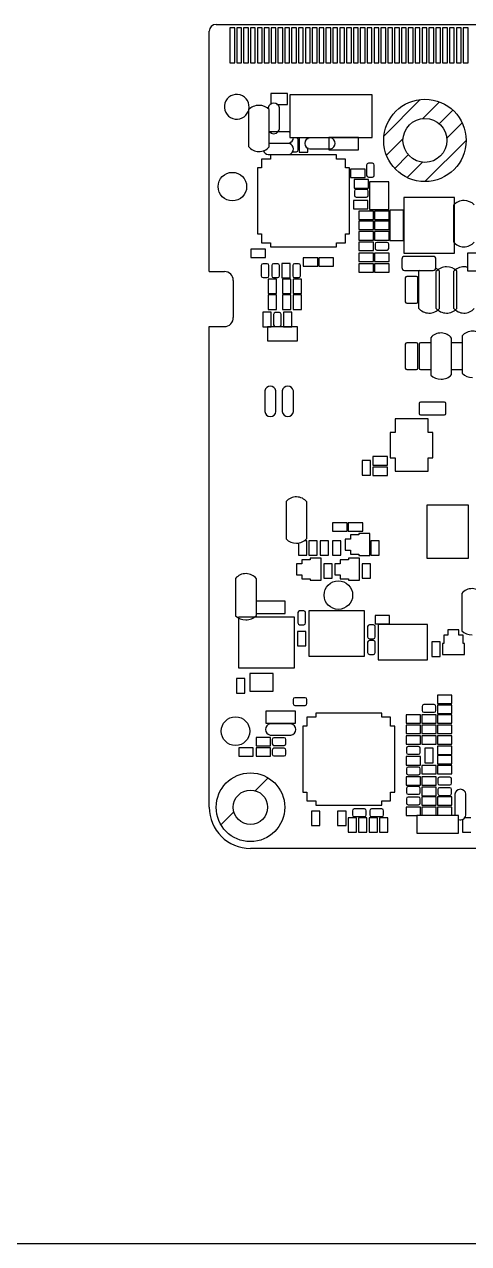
# Model space of a CAD drawing. Header units: millimetres. Extents: x 0 to 404, y 102 to 364.
# Drawn here: x 171.1 to 203.4, y 102.5 to 191.3 of the extents above; entities that cross this region are included whole.
import ezdxf

# ---------------------------------------------------------------- set-up
doc = ezdxf.new("R2010")
doc.units = ezdxf.units.MM
doc.header["$LTSCALE"] = 30.734
doc.layers.get('0').update_dxf_attribs({"linetype": 'CONTINUOUS'})
for name, color, linetype in [('02___PRT_ALL_AXES', 7, 'CONTINUOUS'), ('03___PRT_ALL_CURVES', 7, 'CONTINUOUS'), ('ECAD_C0402', 7, 'CONTINUOUS'), ('ECAD_C0603', 7, 'CONTINUOUS'), ('ECAD_CAP3528_20', 7, 'CONTINUOUS'), ('ECAD_FB0603', 7, 'CONTINUOUS'), ('ECAD_FIDUCIAL_MARK', 7, 'CONTINUOUS'), ('ECAD_QFN56_6X6_P0D35_H0D8', 7, 'CONTINUOUS'), ('ECAD_R0402', 7, 'CONTINUOUS'), ('ECAD_R0603', 7, 'CONTINUOUS'), ('ECAD_SMC0201', 7, 'CONTINUOUS'), ('ECAD_SMC0402', 7, 'CONTINUOUS'), ('ECAD_SMC0402-10UF', 7, 'CONTINUOUS'), ('ECAD_SMC0603', 7, 'CONTINUOUS'), ('ECAD_SMCR_P6X1P0_P40H', 7, 'CONTINUOUS'), ('ECAD_SMR0201', 7, 'CONTINUOUS'), ('ECAD_SMY_4P_3D2X2D5_PAD48X60_0D', 7, 'CONTINUOUS'), ('ECAD_SOD523', 7, 'CONTINUOUS'), ('ECAD_SOD923-25-CDZ6', 7, 'CONTINUOUS'), ('ECAD_SOT23-5', 7, 'CONTINUOUS'), ('ECAD_SOT23_123', 7, 'CONTINUOUS'), ('ECAD_SOT23_5_1P25H', 7, 'CONTINUOUS'), ('ECAD_SOT23_GDS', 7, 'CONTINUOUS'), ('ECAD_SOT353-5-0D65', 7, 'CONTINUOUS'), ('ECAD_SOT563_0D5_1D6X1D2_H0D6', 7, 'CONTINUOUS'), ('ECAD_SOT723', 7, 'CONTINUOUS')]:
    doc.layers.add(name, color=color, linetype=linetype)

msp = doc.modelspace()

# ---------------------------------------------------------------- linework, layer by layer
at = {"color": 7, "linetype": 'Continuous'}
for p, q in [((185.041, 191.273), (222.091, 191.273)), ((186.041, 191.023), (186.041, 188.473)), ((186.391, 191.023), (186.041, 191.023)), ((186.391, 188.473), (186.391, 191.023)), ((186.541, 191.023), (186.541, 188.473)), ((186.891, 191.023), (186.541, 191.023)), ((186.891, 188.473), (186.891, 191.023)), ((187.041, 191.023), (187.041, 188.473)), ((187.391, 191.023), (187.041, 191.023)), ((187.391, 188.473), (187.391, 191.023)), ((187.541, 191.023), (187.541, 188.473)), ((187.891, 191.023), (187.541, 191.023)), ((187.891, 188.473), (187.891, 191.023)), ((188.041, 191.023), (188.041, 188.473)), ((188.391, 191.023), (188.041, 191.023)), ((188.391, 188.473), (188.391, 191.023)), ((188.541, 191.023), (188.541, 188.473)), ((188.891, 191.023), (188.541, 191.023)), ((188.891, 188.473), (188.891, 191.023)), ((189.041, 191.023), (189.041, 188.473)), ((189.391, 191.023), (189.041, 191.023)), ((189.391, 188.473), (189.391, 191.023)), ((189.541, 191.023), (189.541, 188.473)), ((189.891, 191.023), (189.541, 191.023)), ((189.891, 188.473), (189.891, 191.023)), ((190.041, 191.023), (190.041, 188.473)), ((190.391, 191.023), (190.041, 191.023)), ((190.391, 188.473), (190.391, 191.023)), ((190.541, 191.023), (190.541, 188.473)), ((190.891, 191.023), (190.541, 191.023)), ((190.891, 188.473), (190.891, 191.023)), ((191.041, 191.023), (191.041, 188.473)), ((191.391, 191.023), (191.041, 191.023)), ((191.391, 188.473), (191.391, 191.023)), ((191.541, 191.023), (191.541, 188.473)), ((191.891, 191.023), (191.541, 191.023)), ((191.891, 188.473), (191.891, 191.023)), ((192.041, 191.023), (192.041, 188.473)), ((192.391, 191.023), (192.041, 191.023)), ((192.391, 188.473), (192.391, 191.023)), ((192.541, 191.023), (192.541, 188.473)), ((192.891, 191.023), (192.541, 191.023)), ((192.891, 188.473), (192.891, 191.023)), ((193.041, 191.023), (193.041, 188.473)), ((193.391, 191.023), (193.041, 191.023)), ((193.391, 188.473), (193.391, 191.023)), ((193.541, 191.023), (193.541, 188.473)), ((193.891, 191.023), (193.541, 191.023)), ((193.891, 188.473), (193.891, 191.023)), ((194.041, 191.023), (194.041, 188.473)), ((194.391, 191.023), (194.041, 191.023)), ((194.391, 188.473), (194.391, 191.023)), ((194.541, 191.023), (194.541, 188.473)), ((194.891, 191.023), (194.541, 191.023)), ((194.891, 188.473), (194.891, 191.023)), ((195.041, 191.023), (195.041, 188.473)), ((195.391, 191.023), (195.041, 191.023)), ((195.391, 188.473), (195.391, 191.023)), ((195.541, 191.023), (195.541, 188.473)), ((195.891, 191.023), (195.541, 191.023)), ((195.891, 188.473), (195.891, 191.023)), ((196.041, 191.023), (196.041, 188.473)), ((196.391, 191.023), (196.041, 191.023)), ((196.391, 188.473), (196.391, 191.023)), ((196.541, 191.023), (196.541, 188.473)), ((196.891, 191.023), (196.541, 191.023)), ((196.891, 188.473), (196.891, 191.023)), ((197.041, 191.023), (197.041, 188.473)), ((197.391, 191.023), (197.041, 191.023)), ((197.391, 188.473), (197.391, 191.023)), ((197.541, 191.023), (197.541, 188.473)), ((197.891, 191.023), (197.541, 191.023)), ((197.891, 188.473), (197.891, 191.023)), ((198.041, 191.023), (198.041, 188.473)), ((198.391, 191.023), (198.041, 191.023)), ((198.391, 188.473), (198.391, 191.023)), ((198.541, 191.023), (198.541, 188.473)), ((198.891, 191.023), (198.541, 191.023)), ((198.891, 188.473), (198.891, 191.023)), ((199.041, 191.023), (199.041, 188.473)), ((199.391, 191.023), (199.041, 191.023)), ((199.391, 188.473), (199.391, 191.023)), ((199.541, 191.023), (199.541, 188.473)), ((199.891, 191.023), (199.541, 191.023)), ((199.891, 188.473), (199.891, 191.023)), ((200.041, 191.023), (200.041, 188.473)), ((200.391, 191.023), (200.041, 191.023)), ((200.391, 188.473), (200.391, 191.023)), ((200.541, 191.023), (200.541, 188.473)), ((200.891, 191.023), (200.541, 191.023)), ((200.891, 188.473), (200.891, 191.023)), ((201.041, 191.023), (201.041, 188.473)), ((201.391, 191.023), (201.041, 191.023)), ((201.391, 188.473), (201.391, 191.023)), ((201.541, 191.023), (201.541, 188.473)), ((201.891, 191.023), (201.541, 191.023)), ((201.891, 188.473), (201.891, 191.023)), ((202.041, 191.023), (202.041, 188.473)), ((202.391, 191.023), (202.041, 191.023)), ((202.391, 188.473), (202.391, 191.023)), ((202.541, 191.023), (202.541, 188.473)), ((202.891, 191.023), (202.541, 191.023)), ((202.891, 188.473), (202.891, 191.023)), ((203.041, 191.023), (203.041, 188.473)), ((203.391, 191.023), (203.041, 191.023)), ((203.391, 188.473), (203.391, 191.023)), ((184.541, 173.273), (184.541, 190.773)), ((186.041, 188.473), (186.391, 188.473)), ((186.541, 188.473), (186.891, 188.473)), ((187.041, 188.473), (187.391, 188.473)), ((187.541, 188.473), (187.891, 188.473)), ((188.041, 188.473), (188.391, 188.473)), ((188.541, 188.473), (188.891, 188.473)), ((189.041, 188.473), (189.391, 188.473)), ((189.541, 188.473), (189.891, 188.473)), ((190.041, 188.473), (190.391, 188.473)), ((190.541, 188.473), (190.891, 188.473)), ((191.041, 188.473), (191.391, 188.473)), ((191.541, 188.473), (191.891, 188.473)), ((192.041, 188.473), (192.391, 188.473)), ((192.541, 188.473), (192.891, 188.473)), ((193.041, 188.473), (193.391, 188.473)), ((193.541, 188.473), (193.891, 188.473)), ((194.041, 188.473), (194.391, 188.473)), ((194.541, 188.473), (194.891, 188.473)), ((195.041, 188.473), (195.391, 188.473)), ((195.541, 188.473), (195.891, 188.473)), ((196.041, 188.473), (196.391, 188.473)), ((196.541, 188.473), (196.891, 188.473)), ((197.041, 188.473), (197.391, 188.473)), ((197.541, 188.473), (197.891, 188.473)), ((198.041, 188.473), (198.391, 188.473)), ((198.541, 188.473), (198.891, 188.473)), ((199.041, 188.473), (199.391, 188.473)), ((199.541, 188.473), (199.891, 188.473)), ((200.041, 188.473), (200.391, 188.473)), ((200.541, 188.473), (200.891, 188.473)), ((201.041, 188.473), (201.391, 188.473)), ((201.541, 188.473), (201.891, 188.473)), ((202.041, 188.473), (202.391, 188.473)), ((202.541, 188.473), (202.891, 188.473)), ((203.041, 188.473), (203.391, 188.473)), ((184.541, 173.273), (185.641, 173.273)), ((186.291, 172.63), (186.291, 169.93)), ((184.541, 134.273), (184.541, 169.273)), ((184.541, 169.273), (185.641, 169.273)), ((251.141, 131.273), (187.541, 131.273)), ((0, 102.498), (403.732, 102.498))]:
    msp.add_line(p, q, dxfattribs=at)
at = {"color": 2, "linetype": 'Continuous'}
for p, q in [((187.875, 135.477), (188.819, 136.422)), ((185.393, 132.995), (186.337, 133.939))]:
    msp.add_line(p, q, dxfattribs=at)
at = {"linetype": 'Continuous'}
for radius in [2.5, 1.25]:
    msp.add_circle((187.541, 134.273), radius, dxfattribs=at)
at = {"color": 7, "linetype": 'Continuous'}
for centre, radius, start, end in [((185.041, 190.773), 0.5, 90, 180), ((185.641, 172.623), 0.65, 0.64243, 90), ((185.641, 169.923), 0.65, 270, 0.64243), ((187.541, 134.273), 3, 180, 270)]:
    msp.add_arc(centre, radius, start, end, dxfattribs=at)
at = {"layer": '02___PRT_ALL_AXES', "color": 7, "linetype": 'Continuous'}
msp.add_circle((200.251, 182.823), 1.6, dxfattribs=at)
at = {"layer": '02___PRT_ALL_AXES', "linetype": 'Continuous'}
msp.add_circle((187.541, 134.273), 1.25, dxfattribs=at)
at = {"layer": '02___PRT_ALL_AXES', "color": 7, "linetype": 'Continuous'}
msp.add_arc((186.541, 185.273), 0.9, 345.93055, 340, dxfattribs=at)
at = {"layer": '03___PRT_ALL_CURVES', "color": 2, "linetype": 'Continuous'}
for p, q in [((197.271, 183.164), (199.91, 185.803)), ((200.103, 184.416), (201.315, 185.628)), ((201.299, 184.032), (202.291, 185.023)), ((201.842, 182.994), (202.96, 184.112)), ((197.446, 181.759), (198.658, 182.971)), ((200.251, 179.823), (203.251, 182.823)), ((198.051, 180.783), (199.042, 181.775)), ((198.962, 180.114), (200.08, 181.232))]:
    msp.add_line(p, q, dxfattribs=at)
at = {"layer": '03___PRT_ALL_CURVES', "color": 40, "linetype": 'Continuous'}
msp.add_line((199.108, 170.938), (199.108, 170.963), dxfattribs=at)
for radius in [3, 1.6]:
    msp.add_circle((200.251, 182.823), radius, dxfattribs=at)
at = {"layer": 'ECAD_C0402', "color": 7, "linetype": 'Continuous'}
for p, q in [((190.349, 183.447), (188.914, 183.447)), ((193.385, 183.015), (191.861, 183.015)), ((188.914, 182.634), (190.349, 182.634)), ((190.349, 182.609), (188.914, 182.609)), ((191.861, 182.203), (193.385, 182.203)), ((188.825, 181.796), (190.349, 181.796)), ((188.584, 164.6), (188.584, 163.076)), ((189.397, 163.076), (189.397, 164.6)), ((190.489, 140.343), (188.965, 140.343)), ((188.965, 139.531), (190.489, 139.531))]:
    msp.add_line(p, q, dxfattribs=at)
for centre, radius, start, end in [((190.269, 183.041), 0.414, 66.70108, 78.7935), ((190.269, 183.041), 0.414, 281.2065, 359.76497), ((191.904, 182.609), 0.409, 96.1355, 263.8645), ((193.304, 182.609), 0.414, 281.2065, 78.7935), ((188.869, 182.203), 0.409, 196.41221, 263.8645), ((190.269, 182.203), 0.414, 281.2065, 78.7935), ((188.99, 164.52), 0.414, 11.2065, 168.7935), ((188.99, 163.12), 0.409, 186.1355, 353.8645), ((189.045, 139.937), 0.414, 101.2065, 258.7935), ((190.445, 139.937), 0.409, 276.1355, 83.8645)]:
    msp.add_arc(centre, radius, start, end, dxfattribs=at)
at = {"layer": 'ECAD_C0603', "color": 7, "linetype": 'Continuous'}
for p, q in [((187.39, 185.047), (187.39, 182.38)), ((188.914, 182.355), (188.914, 185.073)), ((202.325, 178.113), (202.325, 175.446)), ((199.785, 173.287), (199.785, 170.62)), ((201.055, 173.287), (201.055, 170.62)), ((201.309, 170.595), (201.309, 173.313)), ((202.325, 173.287), (202.325, 170.62)), ((202.579, 170.595), (202.579, 173.313)), ((200.674, 168.461), (200.674, 165.743)), ((202.198, 165.769), (202.198, 168.436)), ((202.96, 168.588), (202.96, 165.87)), ((190.133, 156.523), (190.133, 153.805)), ((191.657, 153.831), (191.657, 156.498)), ((186.45, 150.935), (186.45, 148.217)), ((187.974, 148.243), (187.974, 150.91)), ((202.935, 149.843), (202.935, 147.125))]:
    msp.add_line(p, q, dxfattribs=at)
for centre, radius, start, end in [((188.165, 184.303), 1.074, 90.00023, 136.13823), ((188.165, 184.303), 1.074, 45.76217, 90.00017), ((188.163, 183.003), 0.992, 218.87366, 319.21666), ((203.1, 177.369), 1.074, 90.00023, 136.13823), ((203.1, 177.369), 1.074, 45.76217, 90.00017), ((203.098, 176.069), 0.992, 218.87366, 319.21666), ((200.56, 172.543), 1.074, 129.51354, 136.13823), ((200.56, 172.543), 1.074, 45.76217, 63.93557), ((201.83, 172.543), 1.074, 90.00023, 136.13823), ((201.83, 172.543), 1.074, 45.76217, 90.00017), ((203.1, 172.543), 1.074, 90.00023, 136.13823), ((203.1, 172.543), 1.074, 76.96589, 90.00017), ((200.558, 171.243), 0.992, 218.87366, 319.21666), ((201.828, 171.243), 0.992, 218.87366, 319.21666), ((203.098, 171.243), 0.992, 218.87366, 319.21666), ((201.426, 167.813), 0.992, 38.87366, 139.21666), ((203.712, 167.94), 0.992, 38.87366, 139.21666), ((201.424, 166.513), 1.074, 225.76217, 270.00017), ((201.424, 166.513), 1.074, 270.00023, 316.13823), ((203.71, 166.64), 1.074, 225.76217, 270.00017), ((190.885, 155.875), 0.992, 38.87366, 139.21666), ((190.883, 154.575), 1.074, 225.76217, 270.00017), ((190.883, 154.575), 1.074, 270.00023, 316.13823), ((187.202, 150.287), 0.992, 38.87366, 139.21666), ((203.686, 149.195), 0.992, 38.87366, 139.21666), ((187.2, 148.987), 1.074, 225.76217, 270.00017), ((187.2, 148.987), 1.074, 270.00023, 316.13823), ((203.684, 147.895), 1.074, 225.76217, 270.00017)]:
    msp.add_arc(centre, radius, start, end, dxfattribs=at)
at = {"layer": 'ECAD_CAP3528_20', "color": 7, "linetype": 'Continuous'}
for p, q in [((190.407, 186.141), (190.407, 183.039)), ((196.407, 186.141), (190.407, 186.141)), ((196.405, 183.039), (196.407, 186.141)), ((190.407, 183.039), (196.405, 183.039))]:
    msp.add_line(p, q, dxfattribs=at)
at = {"layer": 'ECAD_FB0603', "color": 7, "linetype": 'Continuous'}
for p, q in [((203.341, 174.608), (203.341, 173.338)), ((206.389, 174.608), (203.341, 174.608)), ((203.341, 173.338), (206.389, 173.338))]:
    msp.add_line(p, q, dxfattribs=at)
at = {"layer": 'ECAD_FIDUCIAL_MARK', "color": 7, "linetype": 'Continuous'}
for centre in [(186.222, 179.459), (193.943, 149.716), (186.45, 139.81)]:
    msp.add_circle(centre, 1.041, dxfattribs=at)
at = {"layer": 'ECAD_QFN56_6X6_P0D35_H0D8', "color": 7, "linetype": 'Continuous'}
for p, q in [((188.353, 181.468), (188.353, 180.823)), ((188.998, 181.468), (188.353, 181.468)), ((188.998, 181.768), (188.998, 181.468)), ((193.808, 181.768), (188.998, 181.768)), ((193.808, 181.468), (193.808, 181.768)), ((194.453, 181.468), (193.808, 181.468)), ((194.453, 180.823), (194.453, 181.468)), ((188.053, 180.823), (188.053, 176.013)), ((188.353, 180.823), (188.053, 180.823)), ((194.753, 180.823), (194.453, 180.823)), ((194.753, 176.013), (194.753, 180.823)), ((188.053, 176.013), (188.353, 176.013)), ((188.353, 176.013), (188.353, 175.368)), ((194.453, 175.368), (194.453, 176.013)), ((194.453, 176.013), (194.753, 176.013)), ((188.353, 175.368), (188.998, 175.368)), ((188.998, 175.368), (188.998, 175.068)), ((188.998, 175.068), (193.808, 175.068)), ((193.808, 175.068), (193.808, 175.368)), ((193.808, 175.368), (194.453, 175.368)), ((191.655, 140.828), (191.655, 140.183)), ((192.3, 140.828), (191.655, 140.828)), ((192.3, 141.128), (192.3, 140.828)), ((197.11, 141.128), (192.3, 141.128)), ((197.11, 140.828), (197.11, 141.128)), ((197.755, 140.828), (197.11, 140.828)), ((197.755, 140.183), (197.755, 140.828)), ((191.355, 140.183), (191.355, 135.373)), ((191.655, 140.183), (191.355, 140.183)), ((198.055, 140.183), (197.755, 140.183)), ((198.055, 135.373), (198.055, 140.183)), ((191.355, 135.373), (191.655, 135.373)), ((191.655, 135.373), (191.655, 134.728)), ((197.755, 135.373), (198.055, 135.373)), ((197.755, 134.728), (197.755, 135.373)), ((191.655, 134.728), (192.3, 134.728)), ((192.3, 134.728), (192.3, 134.428)), ((192.3, 134.428), (197.11, 134.428)), ((197.11, 134.728), (197.755, 134.728)), ((197.11, 134.428), (197.11, 134.728))]:
    msp.add_line(p, q, dxfattribs=at)
at = {"layer": 'ECAD_R0402', "color": 7, "linetype": 'Continuous'}
for p, q in [((193.247, 183.026), (193.247, 182.137)), ((195.406, 183.026), (193.247, 183.026)), ((195.406, 182.137), (195.406, 183.026)), ((193.247, 182.137), (195.406, 182.137)), ((190.072, 149.269), (187.974, 149.269)), ((190.072, 148.38), (190.072, 149.269)), ((187.974, 148.38), (190.072, 148.38)), ((188.67, 141.273), (188.67, 140.384)), ((190.829, 141.273), (188.67, 141.273)), ((190.829, 140.384), (190.829, 141.273)), ((188.67, 140.384), (190.829, 140.384))]:
    msp.add_line(p, q, dxfattribs=at)
at = {"layer": 'ECAD_R0603', "color": 7, "linetype": 'Continuous'}
for p, q in [((202.706, 133.663), (199.658, 133.663)), ((199.658, 133.663), (199.658, 132.393)), ((202.706, 132.393), (202.706, 133.663)), ((199.658, 132.393), (202.706, 132.393))]:
    msp.add_line(p, q, dxfattribs=at)
at = {"layer": 'ECAD_SMC0201', "color": 7, "linetype": 'Continuous'}
for p, q in [((190.895, 183.011), (190.64, 183.011)), ((191.022, 182.13), (191.022, 182.884)), ((190.464, 182.722), (190.464, 182.521)), ((190.62, 182.003), (190.895, 182.003)), ((196.433, 181.157), (196.128, 181.157)), ((196.001, 181.03), (196.001, 180.276)), ((196.56, 180.276), (196.56, 181.03)), ((196.128, 180.149), (196.433, 180.149)), ((195.118, 179.129), (195.118, 178.824)), ((195.999, 179.256), (195.245, 179.256)), ((195.245, 178.697), (195.999, 178.697)), ((196.126, 178.824), (196.126, 179.129)), ((196.614, 175.268), (196.614, 174.964)), ((197.495, 175.395), (196.741, 175.395)), ((197.622, 174.964), (197.622, 175.268)), ((196.741, 174.837), (197.495, 174.837)), ((188.33, 173.715), (188.33, 172.961)), ((188.762, 173.842), (188.457, 173.842)), ((188.889, 172.961), (188.889, 173.715)), ((189.092, 173.715), (189.092, 172.961)), ((189.524, 173.842), (189.219, 173.842)), ((189.651, 172.961), (189.651, 173.715)), ((190.616, 173.715), (190.616, 172.961)), ((191.048, 173.842), (190.743, 173.842)), ((191.175, 172.961), (191.175, 173.715)), ((188.457, 172.834), (188.762, 172.834)), ((189.219, 172.834), (189.524, 172.834)), ((190.743, 172.834), (191.048, 172.834)), ((189.219, 170.159), (189.219, 169.405)), ((189.651, 170.286), (189.346, 170.286)), ((189.778, 169.405), (189.778, 170.159)), ((189.346, 169.278), (189.651, 169.278)), ((190.997, 148.442), (190.997, 147.688)), ((191.429, 148.569), (191.124, 148.569)), ((191.556, 147.688), (191.556, 148.442)), ((191.124, 147.561), (191.429, 147.561)), ((196.077, 147.426), (196.077, 146.672)), ((196.509, 147.553), (196.204, 147.553)), ((196.636, 146.672), (196.636, 147.426)), ((196.204, 146.545), (196.509, 146.545)), ((196.077, 146.283), (196.077, 145.529)), ((196.509, 146.41), (196.204, 146.41)), ((196.636, 145.529), (196.636, 146.283)), ((196.204, 145.402), (196.509, 145.402)), ((190.645, 142.121), (190.645, 141.817)), ((191.526, 142.248), (190.772, 142.248)), ((191.653, 141.817), (191.653, 142.121)), ((190.772, 141.69), (191.526, 141.69)), ((200.043, 141.613), (200.043, 141.309)), ((200.924, 141.74), (200.17, 141.74)), ((200.17, 141.182), (200.924, 141.182)), ((201.051, 141.309), (201.051, 141.613)), ((189.121, 139.2), (189.121, 138.896)), ((190.002, 139.327), (189.248, 139.327)), ((189.248, 138.769), (190.002, 138.769)), ((190.002, 138.565), (189.248, 138.565)), ((190.129, 138.896), (190.129, 139.2)), ((198.9, 138.565), (198.9, 138.261)), ((199.781, 138.692), (199.027, 138.692)), ((199.908, 138.261), (199.908, 138.565)), ((189.121, 138.438), (189.121, 138.134)), ((189.248, 138.007), (190.002, 138.007)), ((190.129, 138.134), (190.129, 138.438)), ((199.027, 138.134), (199.781, 138.134)), ((198.9, 137.067), (198.9, 136.762)), ((199.781, 137.194), (199.027, 137.194)), ((199.908, 136.762), (199.908, 137.067)), ((199.027, 136.635), (199.781, 136.635)), ((201.186, 136.33), (201.186, 136.025)), ((202.067, 136.457), (201.313, 136.457)), ((201.313, 135.898), (202.067, 135.898)), ((202.194, 136.025), (202.194, 136.33)), ((198.9, 135.644), (198.9, 135.34)), ((199.781, 135.771), (199.027, 135.771)), ((199.027, 135.213), (199.781, 135.213)), ((199.781, 135.009), (199.027, 135.009)), ((199.908, 135.34), (199.908, 135.644)), ((201.186, 135.568), (201.186, 135.263)), ((202.067, 135.695), (201.313, 135.695)), ((201.313, 135.136), (202.067, 135.136)), ((202.194, 135.263), (202.194, 135.568)), ((195.844, 134.146), (195.09, 134.146)), ((197.114, 134.146), (196.36, 134.146)), ((198.9, 134.882), (198.9, 134.578)), ((199.027, 134.451), (199.781, 134.451)), ((199.908, 134.578), (199.908, 134.882)), ((194.963, 134.019), (194.963, 133.714)), ((195.09, 133.587), (195.844, 133.587)), ((195.971, 133.714), (195.971, 134.019)), ((196.233, 134.019), (196.233, 133.714)), ((196.36, 133.587), (197.114, 133.587)), ((197.241, 133.714), (197.241, 134.019))]:
    msp.add_line(p, q, dxfattribs=at)
for centre, start, end in [((190.895, 182.884), 0, 90), ((190.895, 182.13), 270, 360), ((196.128, 181.03), 90, 180), ((196.433, 181.03), 0, 90), ((196.128, 180.276), 180, 270), ((196.433, 180.276), 270, 360), ((195.245, 179.129), 90, 180), ((195.245, 178.824), 180, 270), ((195.999, 179.129), 0, 90), ((195.999, 178.824), 270, 360), ((196.741, 175.268), 90, 180), ((196.741, 174.964), 180, 270), ((197.495, 175.268), 0, 90), ((197.495, 174.964), 270, 360), ((188.457, 173.715), 90, 180), ((188.762, 173.715), 0, 90), ((189.219, 173.715), 90, 180), ((189.524, 173.715), 0, 90), ((190.743, 173.715), 90, 180), ((191.048, 173.715), 0, 90), ((188.457, 172.961), 180, 270), ((188.762, 172.961), 270, 360), ((189.219, 172.961), 180, 270), ((189.524, 172.961), 270, 360), ((190.743, 172.961), 180, 270), ((191.048, 172.961), 270, 360), ((189.346, 170.159), 90, 180), ((189.651, 170.159), 0, 90), ((189.346, 169.405), 180, 270), ((189.651, 169.405), 270, 360), ((191.124, 148.442), 90, 180), ((191.429, 148.442), 0, 90), ((191.124, 147.688), 180, 270), ((191.429, 147.688), 270, 360), ((196.204, 147.426), 90, 180), ((196.509, 147.426), 0, 90), ((196.204, 146.672), 180, 270), ((196.509, 146.672), 270, 360), ((196.204, 146.283), 90, 180), ((196.509, 146.283), 0, 90), ((196.204, 145.529), 180, 270), ((196.509, 145.529), 270, 360), ((190.772, 142.121), 90, 180), ((191.526, 142.121), 0, 90), ((190.772, 141.817), 180, 270), ((191.526, 141.817), 270, 360), ((200.17, 141.613), 90, 180), ((200.17, 141.309), 180, 270), ((200.924, 141.613), 0, 90), ((200.924, 141.309), 270, 360), ((189.248, 139.2), 90, 180), ((189.248, 138.896), 180, 270), ((189.248, 138.438), 90, 180), ((190.002, 139.2), 0, 90), ((190.002, 138.896), 270, 360), ((190.002, 138.438), 0, 90), ((199.027, 138.565), 90, 180), ((199.781, 138.565), 0, 90), ((189.248, 138.134), 180, 270), ((190.002, 138.134), 270, 360), ((199.027, 138.261), 180, 270), ((199.781, 138.261), 270, 360), ((199.027, 137.067), 90, 180), ((199.027, 136.762), 180, 270), ((199.781, 137.067), 0, 90), ((199.781, 136.762), 270, 360), ((201.313, 136.33), 90, 180), ((201.313, 136.025), 180, 270), ((202.067, 136.33), 0, 90), ((202.067, 136.025), 270, 360), ((199.027, 135.644), 90, 180), ((199.027, 135.34), 180, 270), ((199.027, 134.882), 90, 180), ((199.781, 135.644), 0, 90), ((199.781, 135.34), 270, 360), ((199.781, 134.882), 0, 90), ((201.313, 135.568), 90, 180), ((201.313, 135.263), 180, 270), ((202.067, 135.568), 0, 90), ((202.067, 135.263), 270, 360), ((195.09, 134.019), 90, 180), ((195.844, 134.019), 0, 90), ((196.36, 134.019), 90, 180), ((197.114, 134.019), 0, 90), ((199.027, 134.578), 180, 270), ((199.781, 134.578), 270, 360), ((195.09, 133.714), 180, 270), ((195.844, 133.714), 270, 360), ((196.36, 133.714), 180, 270), ((197.114, 133.714), 270, 360)]:
    msp.add_arc(centre, 0.127, start, end, dxfattribs=at)
at = {"layer": 'ECAD_SMC0402', "color": 7, "linetype": 'Continuous'}
for p, q in [((188.838, 185.2), (188.838, 185.13)), ((189.651, 183.676), (189.651, 185.2)), ((189.854, 164.6), (189.854, 163.076)), ((190.667, 163.076), (190.667, 164.6)), ((202.427, 135.213), (202.427, 133.689)), ((203.24, 133.689), (203.24, 135.213))]:
    msp.add_line(p, q, dxfattribs=at)
for centre, radius, start, end in [((189.244, 185.119), 0.414, 11.2065, 168.7935), ((189.244, 183.719), 0.409, 208.85924, 353.8645), ((190.26, 164.52), 0.414, 11.2065, 168.7935), ((190.26, 163.12), 0.409, 186.1355, 353.8645), ((202.833, 135.169), 0.409, 6.1355, 173.8645), ((202.833, 133.769), 0.414, 191.2065, 196.66091), ((202.833, 133.769), 0.414, 251.12793, 348.7935)]:
    msp.add_arc(centre, radius, start, end, dxfattribs=at)
at = {"layer": 'ECAD_SMC0402-10UF', "color": 7, "linetype": 'Continuous'}
for p, q in [((198.82, 172.817), (198.82, 171.065)), ((199.633, 172.919), (198.922, 172.919)), ((199.735, 171.065), (199.735, 172.817)), ((198.922, 170.963), (199.633, 170.963)), ((198.82, 167.991), (198.82, 166.239)), ((199.633, 168.093), (198.922, 168.093)), ((199.735, 166.239), (199.735, 167.991)), ((199.836, 167.991), (199.836, 166.239)), ((200.649, 168.093), (199.938, 168.093)), ((202.935, 168.093), (202.224, 168.093)), ((198.922, 166.137), (199.633, 166.137)), ((199.938, 166.137), (200.649, 166.137)), ((202.224, 166.137), (202.935, 166.137)), ((199.823, 163.661), (199.823, 162.949)), ((201.678, 163.762), (199.925, 163.762)), ((201.779, 162.949), (201.779, 163.661)), ((199.925, 162.848), (201.678, 162.848))]:
    msp.add_line(p, q, dxfattribs=at)
for centre, start, end in [((198.922, 172.817), 90, 180), ((199.633, 172.817), 0, 90), ((198.922, 171.065), 180, 270), ((199.633, 171.065), 270, 360), ((198.922, 167.991), 90, 180), ((199.633, 167.991), 0, 90), ((199.938, 167.991), 90, 180), ((200.649, 167.991), 74.50247, 90), ((202.224, 167.991), 90, 105.49753), ((202.935, 167.991), 74.50247, 90), ((198.922, 166.239), 180, 270), ((199.633, 166.239), 270, 360), ((199.938, 166.239), 180, 270), ((200.649, 166.239), 270, 285.49753), ((202.224, 166.239), 254.50247, 270), ((202.935, 166.239), 270, 285.49753), ((199.925, 163.661), 90, 180), ((201.678, 163.661), 0, 90), ((199.925, 162.949), 180, 270), ((201.678, 162.949), 270, 360)]:
    msp.add_arc(centre, 0.102, start, end, dxfattribs=at)
at = {"layer": 'ECAD_SMC0603', "color": 7, "linetype": 'Continuous'}
for p, q in [((198.566, 174.176), (198.566, 173.567)), ((200.852, 174.379), (198.769, 174.379)), ((201.055, 173.567), (201.055, 174.176)), ((198.769, 173.363), (200.852, 173.363))]:
    msp.add_line(p, q, dxfattribs=at)
for centre, start, end in [((198.769, 174.176), 90, 180), ((200.852, 174.176), 0, 90), ((198.769, 173.567), 180, 270), ((200.852, 173.567), 270, 360)]:
    msp.add_arc(centre, 0.203, start, end, dxfattribs=at)
at = {"layer": 'ECAD_SMCR_P6X1P0_P40H', "color": 7, "linetype": 'Continuous'}
for p, q in [((189.024, 186.237), (189.024, 185.433)), ((190.227, 186.237), (189.024, 186.237)), ((190.227, 185.433), (190.227, 186.237)), ((189.472, 185.433), (190.227, 185.433))]:
    msp.add_line(p, q, dxfattribs=at)
at = {"layer": 'ECAD_SMR0201', "color": 7, "linetype": 'Continuous'}
for p, q in [((191.099, 183.037), (191.099, 181.978)), ((191.708, 182.912), (191.708, 183.037)), ((191.708, 181.978), (191.708, 182.306)), ((191.099, 181.978), (191.708, 181.978)), ((194.836, 180.729), (194.836, 180.12)), ((195.895, 180.729), (194.836, 180.729)), ((195.895, 180.12), (195.895, 180.729)), ((194.836, 180.12), (195.895, 180.12)), ((195.093, 179.967), (195.093, 179.358)), ((196.152, 179.967), (195.093, 179.967)), ((195.093, 179.358), (196.152, 179.358)), ((196.152, 179.358), (196.152, 179.967)), ((195.04, 178.443), (195.04, 177.834)), ((196.098, 178.443), (195.04, 178.443)), ((196.098, 177.834), (196.098, 178.443)), ((195.04, 177.834), (196.098, 177.834)), ((195.446, 177.681), (195.446, 177.072)), ((196.505, 177.681), (195.446, 177.681)), ((196.505, 177.072), (196.505, 177.681)), ((196.589, 177.681), (196.589, 177.072)), ((197.648, 177.681), (196.589, 177.681)), ((197.648, 177.072), (197.648, 177.681)), ((195.446, 177.072), (196.505, 177.072)), ((195.446, 176.945), (195.446, 176.335)), ((196.505, 176.945), (195.446, 176.945)), ((196.505, 176.335), (196.505, 176.945)), ((196.589, 177.072), (197.648, 177.072)), ((196.589, 176.945), (196.589, 176.335)), ((197.648, 176.945), (196.589, 176.945)), ((197.648, 176.335), (197.648, 176.945)), ((195.446, 176.335), (196.505, 176.335)), ((195.446, 176.183), (195.446, 175.573)), ((196.505, 176.183), (195.446, 176.183)), ((196.505, 175.573), (196.505, 176.183)), ((196.589, 176.335), (197.648, 176.335)), ((196.589, 176.183), (196.589, 175.573)), ((197.648, 176.183), (196.589, 176.183)), ((197.648, 175.573), (197.648, 176.183)), ((187.572, 174.913), (187.572, 174.303)), ((188.631, 174.913), (187.572, 174.913)), ((188.631, 174.303), (188.631, 174.913)), ((195.446, 175.573), (196.505, 175.573)), ((195.446, 175.421), (195.446, 174.811)), ((196.505, 175.421), (195.446, 175.421)), ((196.505, 174.811), (196.505, 175.421)), ((196.589, 175.573), (197.648, 175.573)), ((187.572, 174.303), (188.631, 174.303)), ((191.382, 174.278), (191.382, 173.668)), ((192.441, 174.278), (191.382, 174.278)), ((192.441, 173.668), (192.441, 174.278)), ((192.525, 174.278), (192.525, 173.668)), ((193.584, 174.278), (192.525, 174.278)), ((193.584, 173.668), (193.584, 174.278)), ((195.446, 174.811), (196.505, 174.811)), ((195.446, 174.608), (195.446, 173.998)), ((196.505, 174.608), (195.446, 174.608)), ((196.505, 173.998), (196.505, 174.608)), ((196.589, 174.608), (196.589, 173.998)), ((197.648, 174.608), (196.589, 174.608)), ((197.648, 173.998), (197.648, 174.608)), ((189.829, 173.867), (189.829, 172.809)), ((190.438, 173.867), (189.829, 173.867)), ((190.438, 172.809), (190.438, 173.867)), ((191.382, 173.668), (192.441, 173.668)), ((192.525, 173.668), (193.584, 173.668)), ((195.446, 173.998), (196.505, 173.998)), ((195.446, 173.846), (195.446, 173.236)), ((196.505, 173.846), (195.446, 173.846)), ((195.446, 173.236), (196.505, 173.236)), ((196.505, 173.236), (196.505, 173.846)), ((196.589, 173.998), (197.648, 173.998)), ((196.589, 173.846), (196.589, 173.236)), ((197.648, 173.846), (196.589, 173.846)), ((196.589, 173.236), (197.648, 173.236)), ((197.648, 173.236), (197.648, 173.846)), ((188.838, 172.724), (188.838, 171.666)), ((189.448, 172.724), (188.838, 172.724)), ((189.448, 171.666), (189.448, 172.724)), ((189.829, 172.809), (190.438, 172.809)), ((189.879, 172.724), (189.879, 171.666)), ((190.489, 172.724), (189.879, 172.724)), ((190.489, 171.666), (190.489, 172.724)), ((190.641, 172.724), (190.641, 171.666)), ((191.251, 172.724), (190.641, 172.724)), ((191.251, 171.666), (191.251, 172.724)), ((188.838, 171.666), (189.448, 171.666)), ((188.838, 171.581), (188.838, 170.523)), ((189.448, 171.581), (188.838, 171.581)), ((189.448, 170.523), (189.448, 171.581)), ((189.879, 171.666), (190.489, 171.666)), ((189.879, 171.581), (189.879, 170.523)), ((190.489, 171.581), (189.879, 171.581)), ((190.489, 170.523), (190.489, 171.581)), ((190.641, 171.666), (191.251, 171.666)), ((190.641, 171.581), (190.641, 170.523)), ((191.251, 171.581), (190.641, 171.581)), ((191.251, 170.523), (191.251, 171.581)), ((188.838, 170.523), (189.448, 170.523)), ((189.879, 170.523), (190.489, 170.523)), ((190.641, 170.523), (191.251, 170.523)), ((188.432, 170.311), (188.432, 169.253)), ((189.041, 170.311), (188.432, 170.311)), ((189.041, 169.253), (189.041, 170.311)), ((189.956, 170.311), (189.956, 169.253)), ((190.565, 170.311), (189.956, 170.311)), ((190.565, 169.253), (190.565, 170.311)), ((188.432, 169.253), (189.041, 169.253)), ((189.956, 169.253), (190.565, 169.253)), ((196.462, 159.8), (196.462, 159.19)), ((197.521, 159.8), (196.462, 159.8)), ((197.521, 159.19), (197.521, 159.8)), ((195.671, 159.516), (195.671, 158.458)), ((196.28, 159.516), (195.671, 159.516)), ((196.28, 158.458), (196.28, 159.516)), ((196.462, 159.19), (197.521, 159.19)), ((196.462, 159.038), (196.462, 158.428)), ((197.521, 159.038), (196.462, 159.038)), ((197.521, 158.428), (197.521, 159.038)), ((195.671, 158.458), (196.28, 158.458)), ((196.462, 158.428), (197.521, 158.428)), ((193.516, 154.974), (193.516, 154.364)), ((194.574, 154.974), (193.516, 154.974)), ((194.574, 154.364), (194.574, 154.974)), ((194.659, 154.974), (194.659, 154.364)), ((195.717, 154.974), (194.659, 154.974)), ((195.717, 154.364), (195.717, 154.974)), ((191.657, 153.674), (191.46, 153.674)), ((191.657, 152.616), (191.657, 153.674)), ((191.784, 153.674), (191.784, 152.616)), ((192.394, 153.674), (191.784, 153.674)), ((192.394, 152.616), (192.394, 153.674)), ((192.623, 153.674), (192.623, 152.616)), ((193.232, 153.674), (192.623, 153.674)), ((193.232, 152.616), (193.232, 153.674)), ((193.512, 153.674), (193.512, 152.616)), ((194.121, 153.674), (193.512, 153.674)), ((193.516, 154.364), (194.574, 154.364)), ((194.121, 152.616), (194.121, 153.674)), ((194.659, 154.364), (195.717, 154.364)), ((196.306, 153.674), (196.306, 152.616)), ((196.915, 153.674), (196.306, 153.674)), ((196.915, 152.616), (196.915, 153.674)), ((191.048, 153.523), (191.048, 152.616)), ((191.048, 152.616), (191.657, 152.616)), ((191.784, 152.616), (192.394, 152.616)), ((192.623, 152.616), (193.232, 152.616)), ((192.877, 151.998), (192.877, 150.939)), ((193.486, 151.998), (192.877, 151.998)), ((193.486, 150.939), (193.486, 151.998)), ((193.512, 152.616), (194.121, 152.616)), ((195.671, 151.998), (195.671, 150.939)), ((196.28, 151.998), (195.671, 151.998)), ((196.28, 150.939), (196.28, 151.998)), ((196.306, 152.616), (196.915, 152.616)), ((192.877, 150.939), (193.486, 150.939)), ((195.671, 150.939), (196.28, 150.939)), ((196.614, 148.243), (196.614, 147.633)), ((197.673, 148.243), (196.614, 148.243)), ((196.614, 147.633), (197.673, 147.633)), ((197.673, 147.633), (197.673, 148.243)), ((190.972, 147.07), (190.972, 146.012)), ((191.581, 147.07), (190.972, 147.07)), ((191.581, 146.012), (191.581, 147.07)), ((190.972, 146.012), (191.581, 146.012)), ((200.751, 146.308), (200.751, 145.25)), ((201.36, 146.308), (200.751, 146.308)), ((201.36, 145.25), (201.36, 146.308)), ((200.751, 145.25), (201.36, 145.25)), ((186.527, 143.641), (186.527, 142.583)), ((187.136, 143.641), (186.527, 143.641)), ((187.136, 142.583), (187.136, 143.641)), ((186.527, 142.583), (187.136, 142.583)), ((201.161, 142.426), (201.161, 141.817)), ((202.22, 142.426), (201.161, 142.426)), ((202.22, 141.817), (202.22, 142.426)), ((201.161, 141.817), (202.22, 141.817)), ((201.161, 141.715), (201.161, 141.105)), ((202.22, 141.715), (201.161, 141.715)), ((202.22, 141.105), (202.22, 141.715)), ((198.875, 141.004), (198.875, 140.394)), ((199.934, 141.004), (198.875, 141.004)), ((198.875, 140.394), (199.934, 140.394)), ((199.934, 140.394), (199.934, 141.004)), ((200.018, 141.004), (200.018, 140.394)), ((201.077, 141.004), (200.018, 141.004)), ((200.018, 140.394), (201.077, 140.394)), ((201.077, 140.394), (201.077, 141.004)), ((201.161, 141.105), (202.22, 141.105)), ((201.161, 141.004), (201.161, 140.394)), ((202.22, 141.004), (201.161, 141.004)), ((201.161, 140.394), (202.22, 140.394)), ((202.22, 140.394), (202.22, 141.004)), ((198.875, 140.242), (198.875, 139.632)), ((199.934, 140.242), (198.875, 140.242)), ((198.875, 139.632), (199.934, 139.632)), ((199.934, 139.48), (198.875, 139.48)), ((198.875, 139.48), (198.875, 138.87)), ((199.934, 139.632), (199.934, 140.242)), ((199.934, 138.87), (199.934, 139.48)), ((200.018, 140.242), (200.018, 139.632)), ((201.077, 140.242), (200.018, 140.242)), ((200.018, 139.632), (201.077, 139.632)), ((201.077, 139.48), (200.018, 139.48)), ((200.018, 139.48), (200.018, 138.87)), ((201.077, 139.632), (201.077, 140.242)), ((201.077, 138.87), (201.077, 139.48)), ((201.161, 140.242), (201.161, 139.632)), ((202.22, 140.242), (201.161, 140.242)), ((201.161, 139.632), (202.22, 139.632)), ((202.22, 139.48), (201.161, 139.48)), ((201.161, 139.48), (201.161, 138.87)), ((202.22, 139.632), (202.22, 140.242)), ((202.22, 138.87), (202.22, 139.48)), ((186.683, 138.591), (186.683, 137.981)), ((187.742, 138.591), (186.683, 138.591)), ((187.742, 137.981), (187.742, 138.591)), ((187.953, 139.353), (187.953, 138.743)), ((189.012, 139.353), (187.953, 139.353)), ((187.953, 138.743), (189.012, 138.743)), ((187.953, 138.591), (187.953, 137.981)), ((189.012, 138.591), (187.953, 138.591)), ((189.012, 138.743), (189.012, 139.353)), ((189.012, 137.981), (189.012, 138.591)), ((198.875, 138.87), (199.934, 138.87)), ((200.018, 138.87), (201.077, 138.87)), ((200.852, 138.561), (200.243, 138.561)), ((200.243, 138.561), (200.243, 137.503)), ((200.852, 137.503), (200.852, 138.561)), ((201.161, 138.87), (202.22, 138.87)), ((202.22, 138.718), (201.161, 138.718)), ((201.161, 138.718), (201.161, 138.108)), ((202.22, 138.108), (202.22, 138.718)), ((186.683, 137.981), (187.742, 137.981)), ((187.953, 137.981), (189.012, 137.981)), ((199.934, 137.956), (198.875, 137.956)), ((198.875, 137.956), (198.875, 137.346)), ((199.934, 137.346), (199.934, 137.956)), ((201.161, 138.108), (202.22, 138.108)), ((202.22, 138.032), (201.161, 138.032)), ((201.161, 138.032), (201.161, 137.422)), ((202.22, 137.422), (202.22, 138.032)), ((198.875, 137.346), (199.934, 137.346)), ((201.077, 137.321), (200.018, 137.321)), ((200.018, 137.321), (200.018, 136.711)), ((200.243, 137.503), (200.852, 137.503)), ((201.077, 136.711), (201.077, 137.321)), ((201.161, 137.422), (202.22, 137.422)), ((202.22, 137.321), (201.161, 137.321)), ((201.161, 137.321), (201.161, 136.711)), ((202.22, 136.711), (202.22, 137.321)), ((199.934, 136.483), (198.875, 136.483)), ((198.875, 136.483), (198.875, 135.873)), ((198.875, 135.873), (199.934, 135.873)), ((199.934, 135.873), (199.934, 136.483)), ((200.018, 136.711), (201.077, 136.711)), ((201.077, 136.483), (200.018, 136.483)), ((200.018, 136.483), (200.018, 135.873)), ((200.018, 135.873), (201.077, 135.873)), ((201.077, 135.873), (201.077, 136.483)), ((201.161, 136.711), (202.22, 136.711)), ((201.077, 135.721), (200.018, 135.721)), ((200.018, 135.721), (200.018, 135.111)), ((200.018, 135.111), (201.077, 135.111)), ((201.077, 135.035), (200.018, 135.035)), ((200.018, 135.035), (200.018, 134.425)), ((201.077, 135.111), (201.077, 135.721)), ((201.077, 134.425), (201.077, 135.035)), ((202.22, 135.035), (201.161, 135.035)), ((201.161, 135.035), (201.161, 134.425)), ((202.22, 134.425), (202.22, 135.035)), ((199.934, 134.273), (198.875, 134.273)), ((198.875, 134.273), (198.875, 133.663)), ((199.934, 133.663), (199.934, 134.273)), ((200.018, 134.425), (201.077, 134.425)), ((201.077, 134.273), (200.018, 134.273)), ((200.018, 134.273), (200.018, 133.663)), ((201.077, 133.663), (201.077, 134.273)), ((201.161, 134.425), (202.22, 134.425)), ((202.22, 134.273), (201.161, 134.273)), ((201.161, 134.273), (201.161, 133.663)), ((202.22, 133.663), (202.22, 134.273)), ((191.988, 133.989), (191.988, 132.931)), ((192.597, 133.989), (191.988, 133.989)), ((192.597, 132.931), (192.597, 133.989)), ((193.893, 133.989), (193.893, 132.931)), ((194.502, 133.989), (193.893, 133.989)), ((194.502, 132.931), (194.502, 133.989)), ((195.264, 133.507), (194.655, 133.507)), ((194.655, 133.507), (194.655, 132.448)), ((195.264, 132.448), (195.264, 133.507)), ((196.026, 133.507), (195.417, 133.507)), ((195.417, 133.507), (195.417, 132.448)), ((196.026, 132.448), (196.026, 133.507)), ((196.788, 133.507), (196.179, 133.507)), ((196.179, 133.507), (196.179, 132.448)), ((196.788, 132.448), (196.788, 133.507)), ((197.55, 133.507), (196.941, 133.507)), ((196.941, 133.507), (196.941, 132.448)), ((197.55, 132.448), (197.55, 133.507)), ((198.875, 133.663), (199.658, 133.663)), ((202.986, 133.398), (202.986, 132.448)), ((203.595, 133.507), (203.1, 133.507)), ((191.988, 132.931), (192.597, 132.931)), ((193.893, 132.931), (194.502, 132.931)), ((194.655, 132.448), (195.264, 132.448)), ((195.417, 132.448), (196.026, 132.448)), ((196.179, 132.448), (196.788, 132.448)), ((196.941, 132.448), (197.55, 132.448)), ((202.986, 132.448), (203.595, 132.448))]:
    msp.add_line(p, q, dxfattribs=at)
at = {"layer": 'ECAD_SMY_4P_3D2X2D5_PAD48X60_0D', "color": 7, "linetype": 'Continuous'}
for p, q in [((200.395, 156.255), (200.395, 152.408)), ((203.418, 156.255), (200.395, 156.255)), ((203.418, 152.408), (203.418, 156.255)), ((200.395, 152.408), (203.418, 152.408))]:
    msp.add_line(p, q, dxfattribs=at)
at = {"layer": 'ECAD_SOD523', "color": 7, "linetype": 'Continuous'}
for p, q in [((187.502, 144.018), (187.502, 142.713)), ((189.206, 144.018), (187.502, 144.018)), ((189.206, 142.713), (189.206, 144.018)), ((187.502, 142.713), (189.206, 142.713))]:
    msp.add_line(p, q, dxfattribs=at)
at = {"layer": 'ECAD_SOD923-25-CDZ6', "color": 7, "linetype": 'Continuous'}
for p, q in [((197.685, 177.74), (197.685, 175.54)), ((198.685, 177.74), (197.685, 177.74)), ((198.685, 175.54), (198.685, 177.74)), ((197.685, 175.54), (198.685, 175.54)), ((188.779, 169.241), (188.779, 168.24)), ((190.979, 169.241), (188.779, 169.241)), ((190.979, 168.24), (190.979, 169.241)), ((188.779, 168.24), (190.979, 168.24))]:
    msp.add_line(p, q, dxfattribs=at)
at = {"layer": 'ECAD_SOT23-5', "color": 7, "linetype": 'Continuous'}
for p, q in [((191.784, 148.573), (191.784, 145.271)), ((195.848, 148.573), (191.784, 148.573)), ((195.848, 145.271), (195.848, 148.573)), ((191.784, 145.271), (195.848, 145.271))]:
    msp.add_line(p, q, dxfattribs=at)
at = {"layer": 'ECAD_SOT23_123', "color": 7, "linetype": 'Continuous'}
for p, q in [((186.679, 148.116), (186.679, 144.433)), ((190.743, 148.116), (186.679, 148.116)), ((190.743, 144.433), (190.743, 148.116)), ((186.679, 144.433), (190.743, 144.433))]:
    msp.add_line(p, q, dxfattribs=at)
at = {"layer": 'ECAD_SOT23_5_1P25H', "color": 7, "linetype": 'Continuous'}
for p, q in [((198.073, 162.543), (198.073, 161.552)), ((200.481, 162.543), (198.073, 162.543)), ((200.481, 161.552), (200.481, 162.543)), ((197.728, 161.552), (197.728, 159.724)), ((198.073, 161.552), (197.728, 161.552)), ((200.827, 161.552), (200.481, 161.552)), ((200.827, 159.724), (200.827, 161.552)), ((197.728, 159.724), (198.073, 159.724)), ((198.073, 159.724), (198.073, 158.733)), ((200.481, 158.733), (200.481, 159.724)), ((200.481, 159.724), (200.827, 159.724)), ((198.073, 158.733), (200.481, 158.733))]:
    msp.add_line(p, q, dxfattribs=at)
at = {"layer": 'ECAD_SOT23_GDS', "color": 7, "linetype": 'Continuous'}
for p, q in [((198.719, 178.672), (198.719, 174.608)), ((202.402, 178.672), (198.719, 178.672)), ((202.402, 174.608), (202.402, 178.672)), ((198.719, 174.608), (202.402, 174.608))]:
    msp.add_line(p, q, dxfattribs=at)
at = {"layer": 'ECAD_SOT353-5-0D65', "color": 7, "linetype": 'Continuous'}
for p, q in [((196.842, 147.566), (196.842, 145.008)), ((200.442, 147.566), (196.842, 147.566)), ((200.442, 145.008), (200.442, 147.566)), ((196.842, 145.008), (200.442, 145.008))]:
    msp.add_line(p, q, dxfattribs=at)
at = {"layer": 'ECAD_SOT563_0D5_1D6X1D2_H0D6', "color": 7, "linetype": 'Continuous'}
for p, q in [((196.214, 179.81), (196.214, 177.798)), ((197.617, 179.81), (196.214, 179.81)), ((197.617, 177.798), (197.617, 179.81)), ((196.214, 177.798), (197.617, 177.798))]:
    msp.add_line(p, q, dxfattribs=at)
at = {"layer": 'ECAD_SOT723', "color": 7, "linetype": 'Continuous'}
for p, q in [((194.439, 153.801), (194.439, 152.997)), ((194.839, 153.801), (194.439, 153.801)), ((194.839, 154.101), (194.839, 153.801)), ((195.439, 154.101), (194.839, 154.101)), ((195.439, 154.201), (195.439, 154.101)), ((196.242, 154.201), (195.439, 154.201)), ((196.242, 152.597), (196.242, 154.201)), ((194.439, 152.997), (194.839, 152.997)), ((194.839, 152.997), (194.839, 152.697)), ((194.839, 152.697), (195.439, 152.697)), ((195.439, 152.697), (195.439, 152.597)), ((190.883, 151.997), (190.883, 151.194)), ((191.283, 151.997), (190.883, 151.997)), ((191.283, 152.297), (191.283, 151.997)), ((191.883, 152.297), (191.283, 152.297)), ((191.883, 152.397), (191.883, 152.297)), ((192.686, 152.397), (191.883, 152.397)), ((192.686, 150.794), (192.686, 152.397)), ((193.677, 151.997), (193.677, 151.194)), ((194.077, 151.997), (193.677, 151.997)), ((194.077, 152.297), (194.077, 151.997)), ((194.677, 152.297), (194.077, 152.297)), ((194.677, 152.397), (194.677, 152.297)), ((195.48, 152.397), (194.677, 152.397)), ((195.439, 152.597), (196.242, 152.597)), ((195.48, 150.794), (195.48, 152.397)), ((190.883, 151.194), (191.283, 151.194)), ((191.283, 151.194), (191.283, 150.894)), ((193.677, 151.194), (194.077, 151.194)), ((194.077, 151.194), (194.077, 150.894)), ((191.283, 150.894), (191.883, 150.894)), ((191.883, 150.894), (191.883, 150.794)), ((191.883, 150.794), (192.686, 150.794)), ((194.077, 150.894), (194.677, 150.894)), ((194.677, 150.894), (194.677, 150.794)), ((194.677, 150.794), (195.48, 150.794)), ((201.624, 146.789), (201.624, 146.188)), ((201.924, 146.789), (201.624, 146.789)), ((201.924, 147.189), (201.924, 146.789)), ((202.727, 147.189), (201.924, 147.189)), ((202.727, 146.789), (202.727, 147.189)), ((203.027, 146.789), (202.727, 146.789)), ((203.027, 146.188), (203.027, 146.789)), ((201.524, 146.188), (201.524, 145.385)), ((201.624, 146.188), (201.524, 146.188)), ((203.127, 146.188), (203.027, 146.188)), ((203.127, 145.385), (203.127, 146.188)), ((201.524, 145.385), (203.127, 145.385))]:
    msp.add_line(p, q, dxfattribs=at)

doc.saveas('drawing.dxf')
